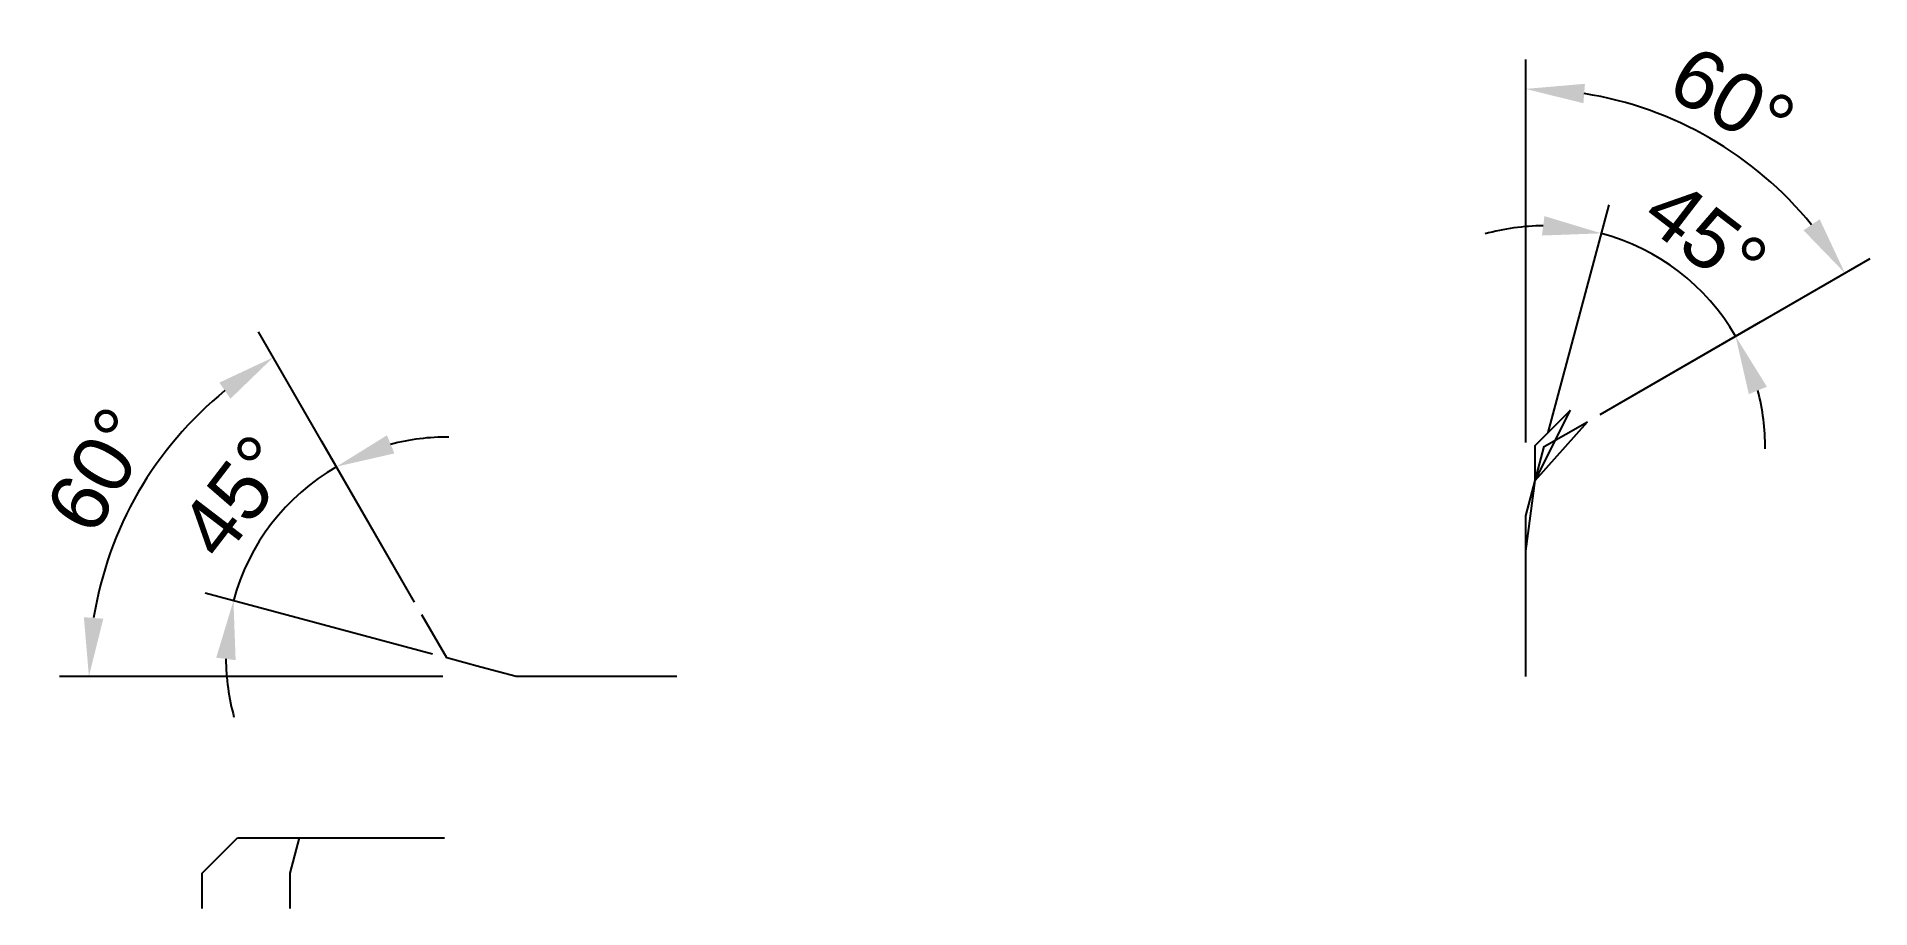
# Model space of a CAD drawing. Header units: millimetres. Extents: x 1482.5 to 1560.6, y 890.8 to 928.
import ezdxf

# ---------------------------------------------------------------- set-up
doc = ezdxf.new("R2010")
doc.units = ezdxf.units.MM
doc.styles.get("Standard").update_dxf_attribs({"font": 'arial.ttf'})
doc.dimstyles.new('ISO-25', dxfattribs={"dimtxt": 2.5, "dimasz": 2.5, "dimexe": 1.25, "dimexo": 0.625, "dimtad": 1, "dimtxsty": 'Standard', "dimcen": 2.5, "dimadec": 0, "dimazin": 0, "dimtfac": 1, "dimtmove": 0, "dimatfit": 3, "dimfxl": 1, "dimarcsym": 0})

# ---------------------------------------------------------------- blocks, each defined once
blk = doc.blocks.new('*D1')
at = {"color": 0, "lineweight": -2, "transparency": 16777216}
for p, q in [((1498.62, 903.869), (1494.663, 910.722)), ((1499.389, 901.653), (1489.697, 904.25))]:
    blk.add_line(p, q, dxfattribs=at)
for start, end in [(89.46419, 104.7321), (120, 165), (180.2679, 195.53581)]:
    blk.add_arc((1499.993, 901.491), 9.41, start, end, dxfattribs=at)
at = {"color": 0, "transparency": 16777216}
for points in [[(1497.759, 910.206), (1497.442, 910.977), (1495.288, 909.64)], [(1490.17, 901.5), (1490.997, 901.394), (1490.904, 903.926)]]:
    blk.add_solid(points, dxfattribs=at)
at = {"layer": 'Defpoints', "color": 0, "transparency": 16777216}
for p in [(1493.339, 908.145), (1498.932, 903.328), (1499.993, 901.491), (1499.993, 901.491), (1501.442, 901.103)]:
    blk.add_point(p, dxfattribs=at)
at = {"color": 0, "transparency": 16777216, "insert": (1491.023, 908.374), "char_height": 2.5, "attachment_point": 5, "rotation": 52.5}
blk.add_mtext('45°', dxfattribs=at)
blk = doc.blocks.new('*D2')
at = {"color": 0, "lineweight": -2, "transparency": 16777216}
for p, q in [((1498.62, 903.869), (1491.974, 915.381)), ((1499.824, 900.701), (1483.498, 900.701))]:
    blk.add_line(p, q, dxfattribs=at)
blk.add_arc((1500.449, 900.701), 15.701, 129.13242, 170.86758, dxfattribs=at)
at = {"color": 0, "transparency": 16777216}
for points in [[(1490.303, 913.223), (1490.776, 912.537), (1492.599, 914.299)], [(1485.362, 903.16), (1484.532, 903.226), (1484.748, 900.701)]]:
    blk.add_solid(points, dxfattribs=at)
at = {"layer": 'Defpoints', "color": 0, "transparency": 16777216}
for p in [(1488.421, 910.793), (1498.932, 903.328), (1499.993, 901.491), (1502.942, 900.701), (1504.442, 900.701)]:
    blk.add_point(p, dxfattribs=at)
at = {"color": 0, "transparency": 16777216, "insert": (1485.205, 909.502), "char_height": 2.5, "attachment_point": 5, "rotation": 60}
blk.add_mtext('60°', dxfattribs=at)
blk = doc.blocks.new('*D4')
at = {"color": 0, "lineweight": -2, "transparency": 16777216}
for p, q in [((1546.899, 911.099), (1549.496, 920.792)), ((1549.115, 911.868), (1555.968, 915.825))]:
    blk.add_line(p, q, dxfattribs=at)
for start, end in [(90.2679, 105.53581), (30, 75), (359.46419, 14.7321)]:
    blk.add_arc((1546.737, 910.495), 9.41, start, end, dxfattribs=at)
at = {"color": 0, "transparency": 16777216}
for points in [[(1546.746, 920.318), (1546.64, 919.491), (1549.172, 919.584)], [(1555.452, 912.73), (1556.223, 913.047), (1554.886, 915.2)]]:
    blk.add_solid(points, dxfattribs=at)
at = {"layer": 'Defpoints', "color": 0, "transparency": 16777216}
for p in [(1553.391, 917.149), (1548.574, 911.556), (1546.737, 910.495), (1546.737, 910.495), (1546.349, 909.046)]:
    blk.add_point(p, dxfattribs=at)
at = {"color": 0, "transparency": 16777216, "insert": (1553.62, 919.465), "char_height": 2.5, "attachment_point": 5, "rotation": 322.5}
blk.add_mtext('45°', dxfattribs=at)
blk = doc.blocks.new('*D5')
at = {"color": 0, "lineweight": -2, "transparency": 16777216}
for p, q in [((1545.947, 910.664), (1545.947, 926.99)), ((1549.115, 911.868), (1560.627, 918.515))]:
    blk.add_line(p, q, dxfattribs=at)
blk.add_arc((1545.947, 910.039), 15.701, 39.13242, 80.86758, dxfattribs=at)
at = {"color": 0, "transparency": 16777216}
for points in [[(1548.406, 925.126), (1548.472, 925.957), (1545.947, 925.74)], [(1558.469, 920.185), (1557.783, 919.712), (1559.545, 917.89)]]:
    blk.add_solid(points, dxfattribs=at)
at = {"layer": 'Defpoints', "color": 0, "transparency": 16777216}
for p in [(1556.039, 922.067), (1548.574, 911.556), (1546.737, 910.495), (1545.947, 907.546), (1545.947, 906.046)]:
    blk.add_point(p, dxfattribs=at)
at = {"color": 0, "transparency": 16777216, "insert": (1554.748, 925.284), "char_height": 2.5, "attachment_point": 5, "rotation": 330}
blk.add_mtext('60°', dxfattribs=at)

msp = doc.modelspace()

# ---------------------------------------------------------------- linework, layer by layer
at = {"color": 241, "true_color": 0xf7abae}
for points in [[(1546.349, 909.046), (1546.349, 910.546), (1547.849, 912.046)], [(1546.349, 909.046), (1546.737, 910.495), (1548.574, 911.556)]]:
    msp.add_lwpolyline(points, dxfattribs=at)
at = {"color": 152, "true_color": 0x2776bb}
for points in [[(1546.349, 909.046), (1547.849, 912.046)], [(1546.349, 909.046), (1548.574, 911.556)], [(1545.947, 906.046), (1546.349, 909.046)]]:
    msp.add_lwpolyline(points, dxfattribs=at)
at = {"color": 242, "true_color": 0xcd2027}
msp.add_lwpolyline([(1545.947, 906.046), (1545.947, 907.546), (1546.349, 909.046)], dxfattribs=at)
for points in [[(1545.947, 900.701), (1545.947, 906.046)], [(1501.442, 901.103), (1499.993, 901.491), (1498.932, 903.328)], [(1504.442, 900.701), (1502.942, 900.701), (1501.442, 901.103)], [(1509.787, 900.701), (1504.442, 900.701)], [(1489.571, 890.818), (1489.571, 892.318), (1491.071, 893.818)], [(1491.071, 893.818), (1499.895, 893.818)], [(1493.313, 890.818), (1493.313, 892.318), (1493.715, 893.818)]]:
    msp.add_lwpolyline(points)

# ---------------------------------------------------------------- dimensions: what is measured, and where the dimension line sits
for base, line1, line2, picture, middle in [((1556.039, 922.067), ((1546.737, 910.495), (1548.574, 911.556)), ((1545.947, 906.046), (1545.947, 907.546)), '*D5', (1554.748, 925.284)), ((1553.391, 917.149), ((1546.349, 909.046), (1546.737, 910.495)), ((1546.737, 910.495), (1548.574, 911.556)), '*D4', (1553.62, 919.465)), ((1488.421, 910.793), ((1499.993, 901.491), (1498.932, 903.328)), ((1504.442, 900.701), (1502.942, 900.701)), '*D2', (1485.205, 909.502)), ((1493.339, 908.145), ((1501.442, 901.103), (1499.993, 901.491)), ((1499.993, 901.491), (1498.932, 903.328)), '*D1', (1491.023, 908.374))]:
    dim = msp.add_angular_dim_2l(base=base, line1=line1, line2=line2, dimstyle='ISO-25')
    dim.commit()
    dim.dimension.update_dxf_attribs({"geometry": picture, "text_midpoint": middle})

doc.saveas('drawing.dxf')
